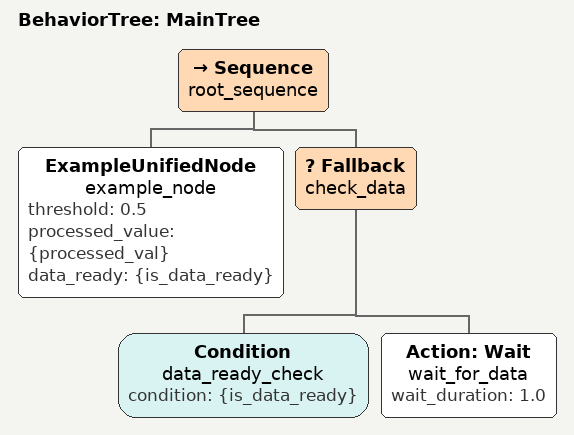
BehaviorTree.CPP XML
<?xml version="1.0"?>
<!--
  统一线程池方案示例行为树

  说明：
  - ExampleUnifiedNode 使用统一回调组，不创建独立线程
  - 可以与Nav2节点混用
  - 所有ROS回调由decision2.cpp中的线程池调度
-->
<root main_tree_to_execute="MainTree">
  <BehaviorTree ID="MainTree">
    <!-- 使用Sequence控制节点 -->
    <Sequence name="root_sequence">

      <!-- 示例节点：统一线程池方案 -->
      <!-- 此节点订阅高频/中频/低频话题，使用共享回调组 -->
      <ExampleUnifiedNode name="example_node"
                          threshold="0.5"
                          processed_value="{processed_val}"
                          data_ready="{is_data_ready}"/>

      <!-- 可以在这里添加其他节点 -->

      <!-- 简单的条件判断 -->
      <Fallback name="check_data">
        <!-- 如果数据就绪，执行某些操作 -->
        <Condition name="data_ready_check" condition="{is_data_ready}"/>

        <!-- 数据未就绪时的处理 -->
        <Action name="wait_for_data"
                ID="Wait"
                wait_duration="1.0"/>
      </Fallback>

    </Sequence>
  </BehaviorTree>
</root>
